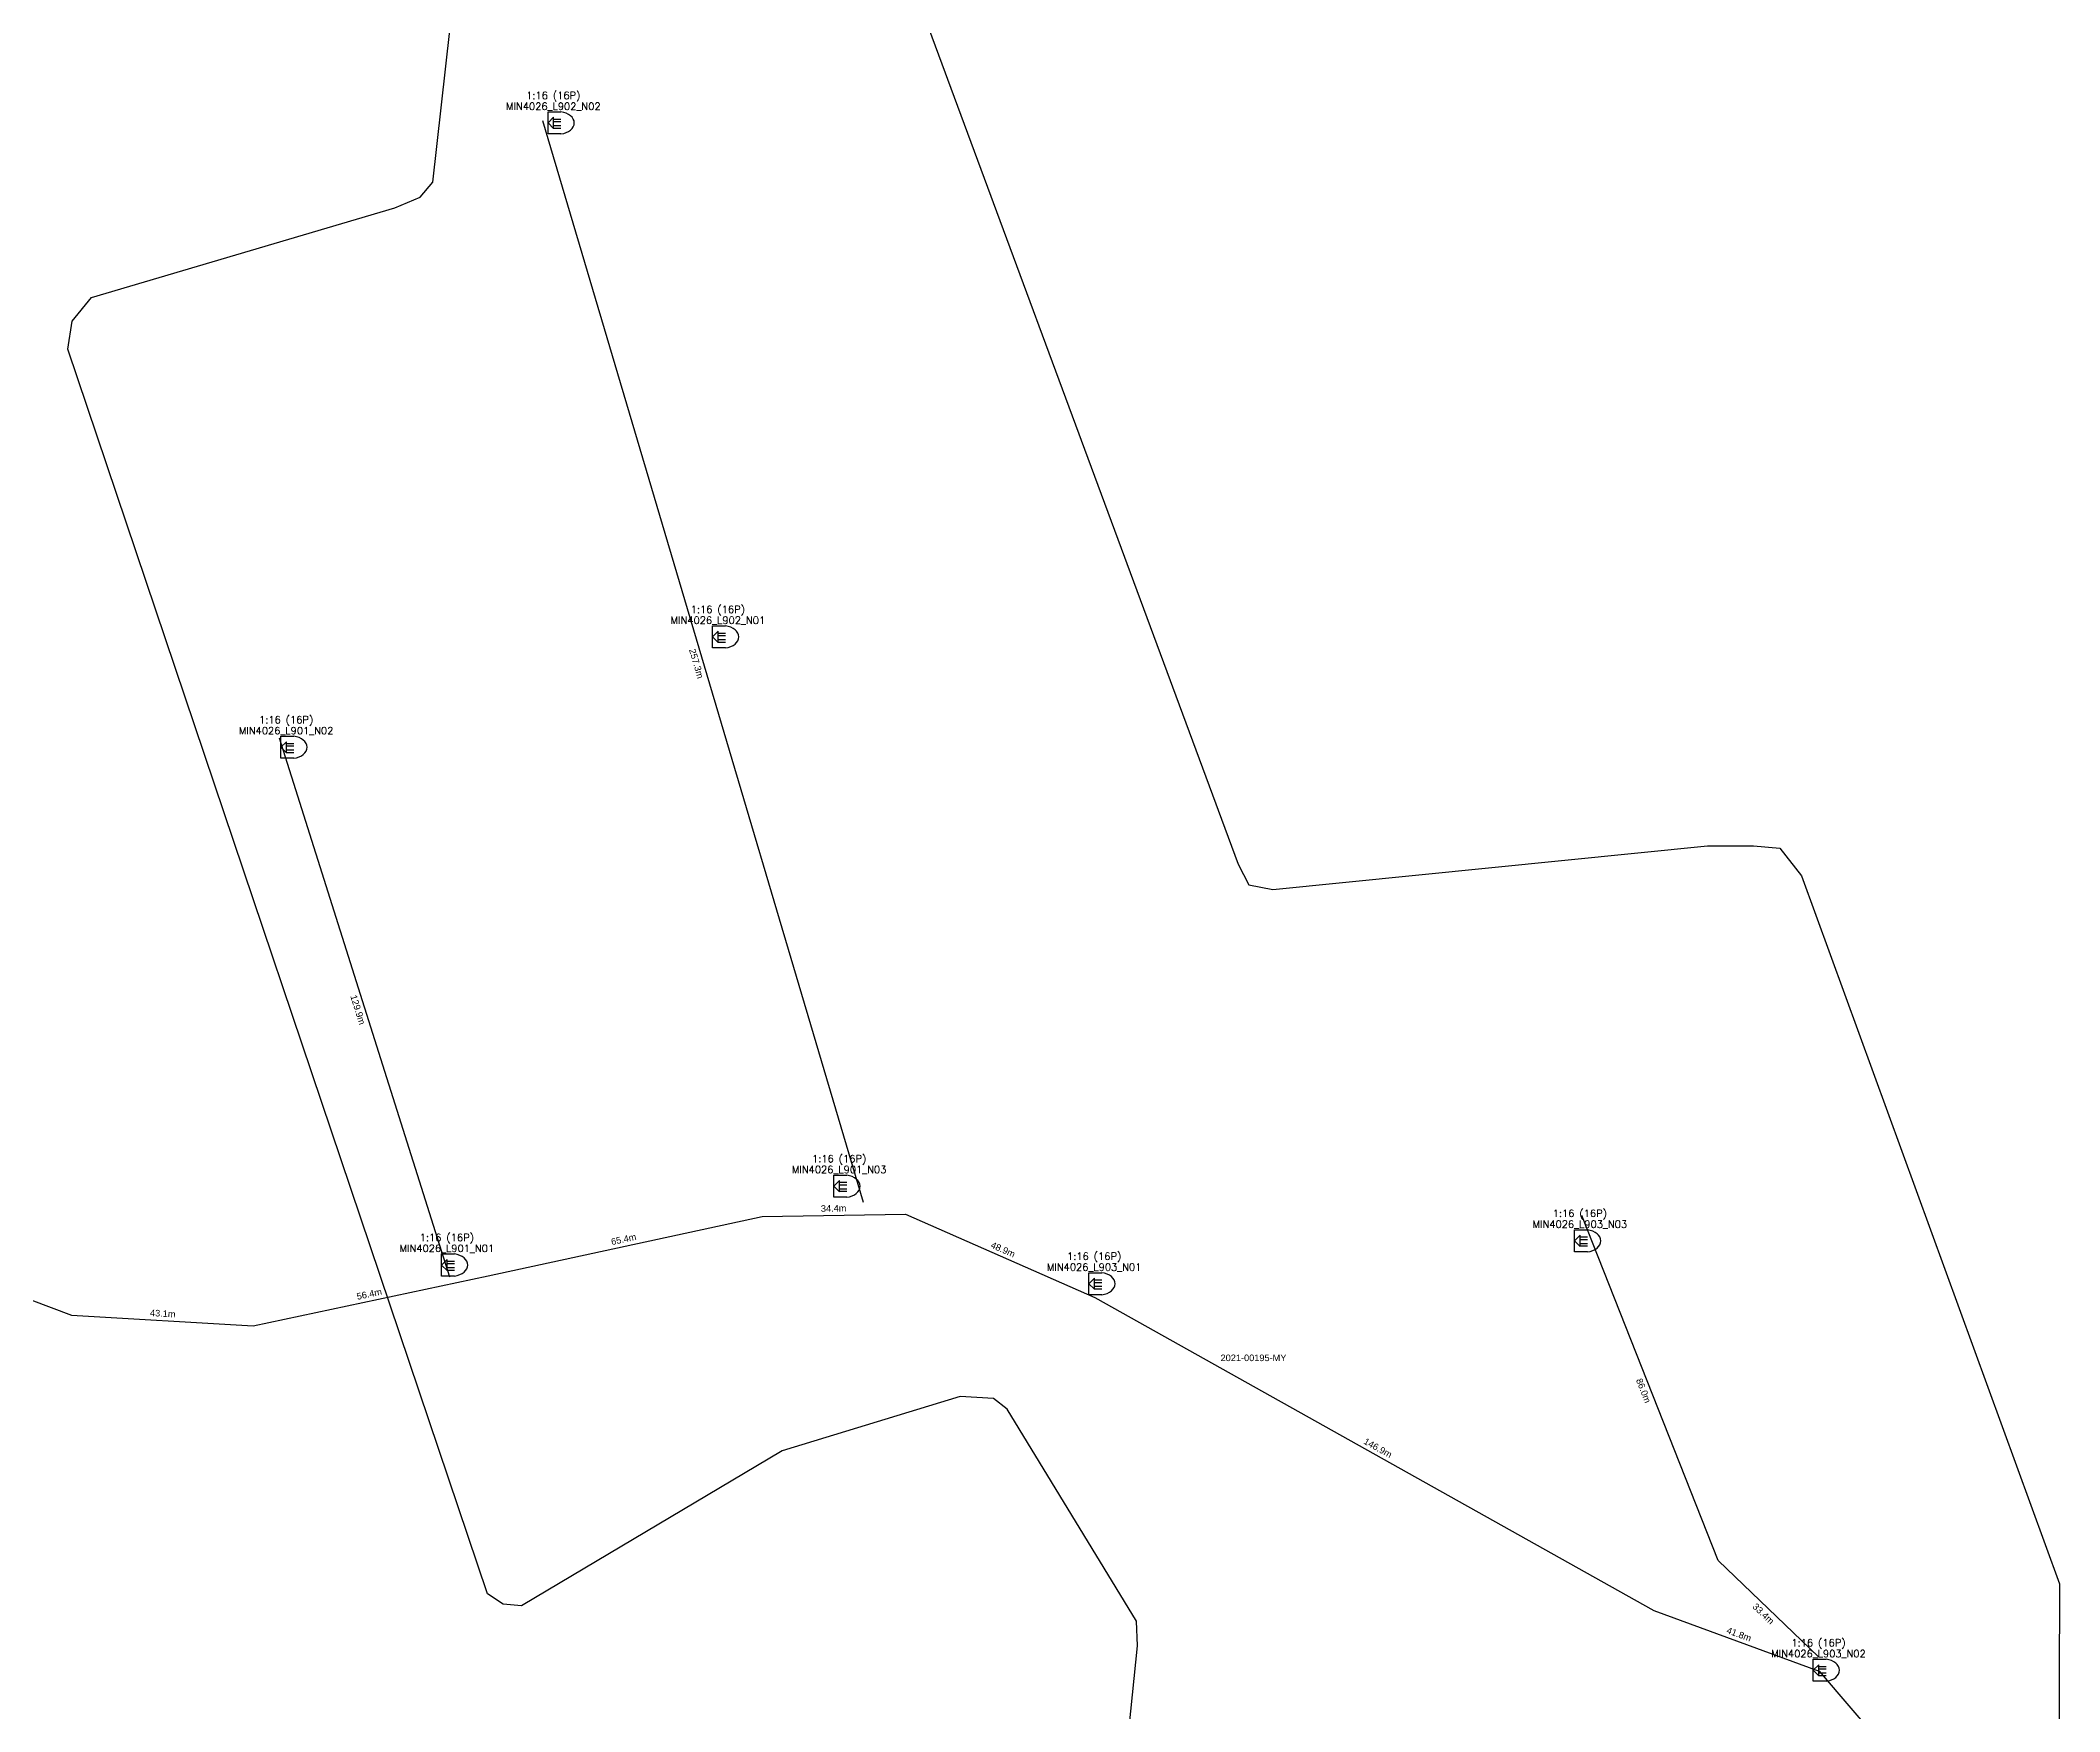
# Model space of a CAD drawing. Header units: metres. Extents: x 14035133 to 14038958, y 865282 to 868054.
# Drawn here: x 14037552.6 to 14038013.2, y 865631.4 to 866012.7 of the extents above; entities that cross this region are included whole.
import ezdxf
from ezdxf.enums import TextEntityAlignment as Align

# ---------------------------------------------------------------- set-up
doc = ezdxf.new("R2010")
doc.units = ezdxf.units.M
doc.header["$MEASUREMENT"] = 0
for name, color, linetype in [('CLUSTER_BOUNDARIES', 8, 'CONTINUOUS'), ('FEEDER_CABLES', 6, 'CONTINUOUS'), ('NEW NAP', 1, 'CONTINUOUS'), ('p-mh', 1, 'CONTINUOUS'), ('SPAN', 7, 'CONTINUOUS')]:
    doc.layers.add(name, color=color, linetype=linetype)
doc.styles.add('SIMPLEX', font='simplex.shx')
doc.styles.get("Standard").update_dxf_attribs({"font": 'arial.ttf'})

# ---------------------------------------------------------------- blocks, each defined once
blk = doc.blocks.new('GLOBE NAP PROPOSED')
at = {"layer": 'NEW NAP', "color": 1}
for p, q in [((-1.2728, 2.5133), (1.6758, 2.5133)), ((-1.2728, -2.5133), (-1.2728, 2.5133)), ((1.6758, -2.5133), (-1.2728, -2.5133))]:
    blk.add_line(p, q, dxfattribs=at)
blk.add_lwpolyline([(-1.2728, 0), (0, -1.2728), (0, 1.2728), (-1.2728, 0)], close=True, dxfattribs=at)
for points in [[(0, 0.885), (1.6758, 0.885)], [(0, 0.3137), (1.6758, 0.3137)], [(0, -0.5948), (1.6758, -0.5948)], [(0, -1.1661), (1.6758, -1.1661)]]:
    blk.add_lwpolyline(points, dxfattribs=at)
blk.add_ellipse((0.9981, 0), major_axis=(3.7034, 0), ratio=0.6903, start_param=4.8964, end_param=7.67, dxfattribs=at)
at = {"layer": 'p-mh', "color": 1, "style": 'SIMPLEX'}
for tag, p in [('MHTYPE', (-0.0713, 2.4748)), ('MHNO', (-0.0713, 4.9495))]:
    blk.add_attdef(tag, text='', height=1.65, dxfattribs=at).set_placement(p, align=Align.BOTTOM_CENTER)

msp = doc.modelspace()

# ---------------------------------------------------------------- linework, layer by layer
at = {"layer": 'CLUSTER_BOUNDARIES'}
for points in [[(14037795.61, 865574.84), (14037802.89, 865646.4), (14037802.67, 865652.04), (14037773.18, 865700.42), (14037770, 865702.82), (14037762.4, 865703.29), (14037721.79, 865690.9), (14037662.36, 865655.51), (14037658.19, 865655.96), (14037654.58, 865658.26), (14037558.85, 865942.3), (14037559.86, 865948.67), (14037564.26, 865954.08), (14037633.49, 865974.55), (14037639.25, 865976.96), (14037642.15, 865980.35), (14037664.62, 866181.3)], [(14037692.72, 866184.48), (14037825.86, 865824.75), (14037828.27, 865820.03), (14037828.27, 865820.03), (14037833.73, 865818.98), (14037932.91, 865828.96), (14037943.42, 865828.96), (14037949.42, 865828.43), (14037954.35, 865822.12), (14038013.22, 865660.55), (14038012.77, 865523.3)]]:
    msp.add_lwpolyline(points, dxfattribs=at)
at = {"layer": 'FEEDER_CABLES'}
for points in [[(14037105.82, 866135.71), (14037138.73, 866078.97), (14037153.93, 866032.59), (14037175.97, 865945.75), (14037311.32, 865853.57), (14037369.19, 865816.1), (14037420.31, 865773.09), (14037442.82, 865749.37), (14037458.56, 865736.84), (14037481.89, 865734.84), (14037503.73, 865736.34), (14037526.54, 865734.34), (14037559.72, 865721.89), (14037601.14, 865719.41), (14037654.76, 865730.85), (14037717.25, 865744.4), (14037749.93, 865744.89), (14037793.18, 865725.86), (14037920.69, 865654.5), (14037958.38, 865640.62), (14037995.88, 865596.85), (14037992.03, 865499.48), (14037903.69, 865461.41)], [(14037740.38, 865747.57), (14037667.23, 865994.4)], [(14037645.98, 865730.52), (14037607.16, 865853.53)], [(14037958.21, 865643.94), (14037935.32, 865665.86), (14037904.27, 865744.62)]]:
    msp.add_lwpolyline(points, dxfattribs=at)

# ---------------------------------------------------------------- block references
at = {"layer": 'NEW NAP', "color": 1}
for p, values in [((14037669.69, 865993.89), {'MHTYPE': 'MIN4026_L902_N02', 'MHNO': '1:16 (16P)'}), ((14037707.22, 865876.62), {'MHTYPE': 'MIN4026_L902_N01', 'MHNO': '1:16 (16P)'}), ((14037608.74, 865851.44), {'MHTYPE': 'MIN4026_L901_N02', 'MHNO': '1:16 (16P)'}), ((14037734.89, 865751.29, 0.53), {'MHTYPE': 'MIN4026_L901_N03', 'MHNO': '1:16 (16P)'}), ((14037903.85, 865738.82), {'MHTYPE': 'MIN4026_L903_N03', 'MHNO': '1:16 (16P)'}), ((14037645.4, 865733.31, 0.22), {'MHTYPE': 'MIN4026_L901_N01', 'MHNO': '1:16 (16P)'}), ((14037793.06, 865729.04), {'MHTYPE': 'MIN4026_L903_N01', 'MHNO': '1:16 (16P)'}), ((14037958.29, 865640.85), {'MHTYPE': 'MIN4026_L903_N02', 'MHNO': '1:16 (16P)'})]:
    msp.add_blockref('GLOBE NAP PROPOSED', p, dxfattribs=at).add_auto_attribs(values)

# ---------------------------------------------------------------- texts
at = {"layer": 'CLUSTER_BOUNDARIES', "color": 8, "insert": (14037821.82, 865712.88), "char_height": 1.5, "width": 18, "attachment_point": 1}
msp.add_mtext('2021-00195-MY', dxfattribs=at)
at = {"layer": 'SPAN', "color": 7}
for s, rotation, p in [('257.3m', 286.51, (14037702.27, 865870.53)), ('129.9m', 287.52, (14037625.05, 865791.55)), ('34.4m', 0.86, (14037733.56, 865746.24)), ('65.4m', 12.23, (14037685.66, 865739.19)), ('48.9m', 336.26, (14037772.2, 865736.84)), ('56.4m', 12.04, (14037627.62, 865726.69)), ('43.1m', 356.57, (14037580.53, 865722.25)), ('86.0m', 291.52, (14037918.31, 865704.65)), ('146.9m', 330.77, (14037857.72, 865691.58)), ('33.4m', 316.23, (14037945.66, 865653.74)), ('41.8m', 339.79, (14037940.09, 865649.06))]:
    msp.add_text(s, height=1.5, rotation=rotation, dxfattribs=at).set_placement(p, align=Align.MIDDLE_CENTER)

doc.saveas('drawing.dxf')
